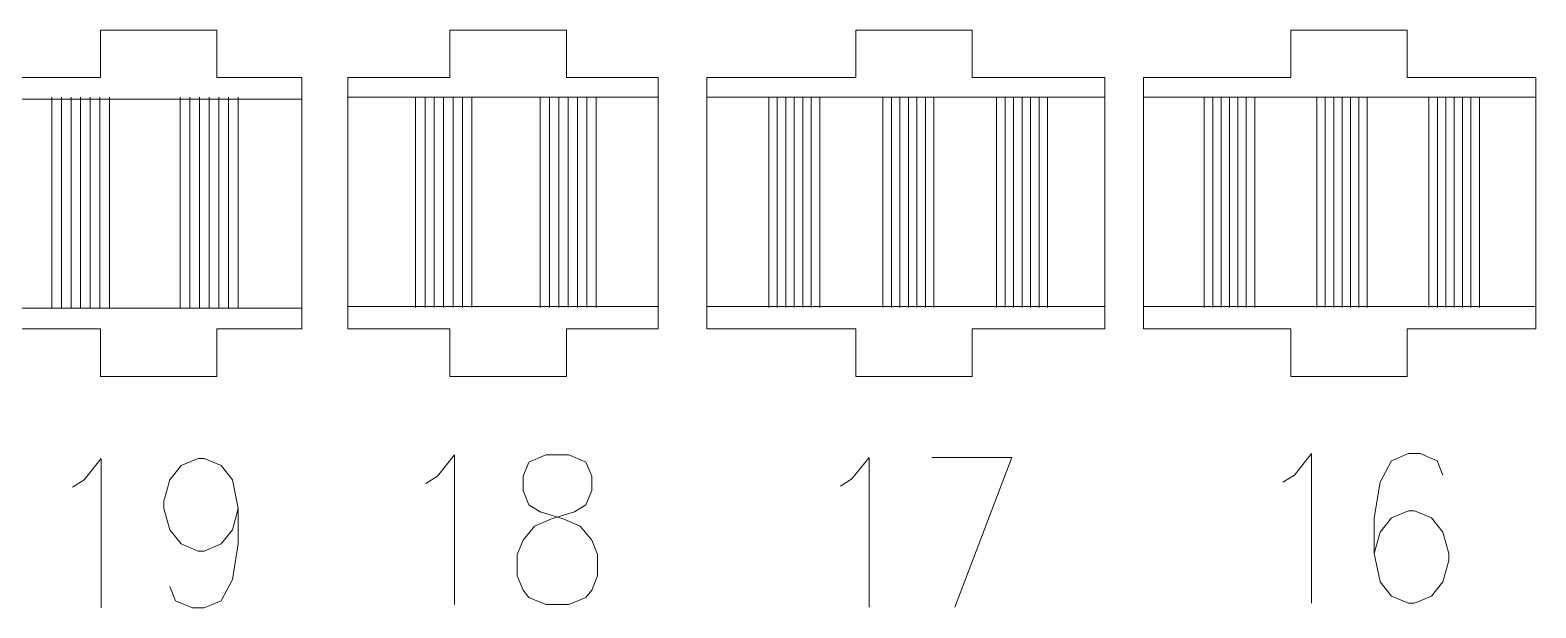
# Model space of a CAD drawing. Header units: inches. Extents: x -7 to 6.8, y -5.2 to 5.1.
# Drawn here: x 2.698 to 6.817, y 3.492 to 5.073 of the extents above; entities that cross this region are included whole.
import ezdxf

# ---------------------------------------------------------------- set-up
doc = ezdxf.new("R2010")
doc.units = ezdxf.units.IN
doc.header["$MEASUREMENT"] = 0
doc.layers.add('Layer 1', color=7, linetype='Continuous')

msp = doc.modelspace()

# ---------------------------------------------------------------- linework, layer by layer
at = {"layer": 'Layer 1', "lineweight": 9}
for points in [[(3.441, 4.7819), (3.441, 4.7819), (3.441, 4.9429), (3.441, 4.9429), (3.441, 4.9429), (3.441, 4.9429), (3.2082, 4.9429), (3.2082, 4.9429), (3.2082, 4.9429), (3.2082, 4.9429), (3.2082, 5.0729), (3.2082, 5.0729), (3.2082, 5.0729), (3.2082, 5.0729), (2.8897, 5.0729), (2.8897, 5.0729), (2.8897, 5.0729), (2.8897, 5.0729), (2.8897, 4.9429), (2.8897, 4.9429), (2.8897, 4.9429), (2.8897, 4.9429), (2.5655, 4.9429), (2.5655, 4.9429), (2.5655, 4.9429), (2.5655, 4.9429), (2.5655, 4.7819), (2.5655, 4.7819)], [(4.4156, 4.7819), (4.4156, 4.7819), (4.4156, 4.9429), (4.4156, 4.9429), (4.4156, 4.9429), (4.4156, 4.9429), (4.1644, 4.9429), (4.1644, 4.9429), (4.1644, 4.9429), (4.1644, 4.9429), (4.1644, 5.0729), (4.1644, 5.0729), (4.1644, 5.0729), (4.1644, 5.0729), (3.8459, 5.0729), (3.8459, 5.0729), (3.8459, 5.0729), (3.8459, 5.0729), (3.8459, 4.9429), (3.8459, 4.9429), (3.8459, 4.9429), (3.8459, 4.9429), (3.5667, 4.9429), (3.5667, 4.9429), (3.5667, 4.9429), (3.5667, 4.9429), (3.5667, 4.7819), (3.5667, 4.7819)], [(5.6371, 4.7819), (5.6371, 4.7819), (5.6371, 4.9429), (5.6371, 4.9429), (5.6371, 4.9429), (5.6371, 4.9429), (5.2749, 4.9429), (5.2749, 4.9429), (5.2749, 4.9429), (5.2749, 4.9429), (5.2749, 5.0729), (5.2749, 5.0729), (5.2749, 5.0729), (5.2749, 5.0729), (4.9564, 5.0729), (4.9564, 5.0729), (4.9564, 5.0729), (4.9564, 5.0729), (4.9564, 4.9429), (4.9564, 4.9429), (4.9564, 4.9429), (4.9564, 4.9429), (4.5489, 4.9429), (4.5489, 4.9429), (4.5489, 4.9429), (4.5489, 4.9429), (4.5489, 4.7819), (4.5489, 4.7819)], [(6.8166, 4.7819), (6.8166, 4.7819), (6.8166, 4.9429), (6.8166, 4.9429), (6.8166, 4.9429), (6.8166, 4.9429), (6.4645, 4.9429), (6.4645, 4.9429), (6.4645, 4.9429), (6.4645, 4.9429), (6.4645, 5.0729), (6.4645, 5.0729), (6.4645, 5.0729), (6.4645, 5.0729), (6.146, 5.0729), (6.146, 5.0729), (6.146, 5.0729), (6.146, 5.0729), (6.146, 4.9429), (6.146, 4.9429), (6.146, 4.9429), (6.146, 4.9429), (5.7429, 4.9429), (5.7429, 4.9429), (5.7429, 4.9429), (5.7429, 4.9429), (5.7429, 4.7819), (5.7429, 4.7819)], [(2.5655, 4.4324), (2.5655, 4.4324), (2.5655, 4.2554), (2.5655, 4.2554), (2.5655, 4.2554), (2.5655, 4.2554), (2.8897, 4.2554), (2.8897, 4.2554), (2.8897, 4.2554), (2.8897, 4.2554), (2.8897, 4.1254), (2.8897, 4.1254), (2.8897, 4.1254), (2.8897, 4.1254), (3.2082, 4.1254), (3.2082, 4.1254), (3.2082, 4.1254), (3.2082, 4.1254), (3.2082, 4.2554), (3.2082, 4.2554), (3.2082, 4.2554), (3.2082, 4.2554), (3.441, 4.2554), (3.441, 4.2554), (3.441, 4.2554), (3.441, 4.2554), (3.441, 4.4324), (3.441, 4.4324)], [(3.5667, 4.4324), (3.5667, 4.4324), (3.5667, 4.2554), (3.5667, 4.2554), (3.5667, 4.2554), (3.5667, 4.2554), (3.8459, 4.2554), (3.8459, 4.2554), (3.8459, 4.2554), (3.8459, 4.2554), (3.8459, 4.1254), (3.8459, 4.1254), (3.8459, 4.1254), (3.8459, 4.1254), (4.1644, 4.1254), (4.1644, 4.1254), (4.1644, 4.1254), (4.1644, 4.1254), (4.1644, 4.2554), (4.1644, 4.2554), (4.1644, 4.2554), (4.1644, 4.2554), (4.4156, 4.2554), (4.4156, 4.2554), (4.4156, 4.2554), (4.4156, 4.2554), (4.4156, 4.4324), (4.4156, 4.4324)], [(4.5489, 4.4324), (4.5489, 4.4324), (4.5489, 4.2554), (4.5489, 4.2554), (4.5489, 4.2554), (4.5489, 4.2554), (4.9564, 4.2554), (4.9564, 4.2554), (4.9564, 4.2554), (4.9564, 4.2554), (4.9564, 4.1254), (4.9564, 4.1254), (4.9564, 4.1254), (4.9564, 4.1254), (5.2749, 4.1254), (5.2749, 4.1254), (5.2749, 4.1254), (5.2749, 4.1254), (5.2749, 4.2554), (5.2749, 4.2554), (5.2749, 4.2554), (5.2749, 4.2554), (5.6371, 4.2554), (5.6371, 4.2554), (5.6371, 4.2554), (5.6371, 4.2554), (5.6371, 4.4324), (5.6371, 4.4324)], [(5.7429, 4.4324), (5.7429, 4.4324), (5.7429, 4.2554), (5.7429, 4.2554), (5.7429, 4.2554), (5.7429, 4.2554), (6.146, 4.2554), (6.146, 4.2554), (6.146, 4.2554), (6.146, 4.2554), (6.146, 4.1254), (6.146, 4.1254), (6.146, 4.1254), (6.146, 4.1254), (6.4645, 4.1254), (6.4645, 4.1254), (6.4645, 4.1254), (6.4645, 4.1254), (6.4645, 4.2554), (6.4645, 4.2554), (6.4645, 4.2554), (6.4645, 4.2554), (6.8166, 4.2554), (6.8166, 4.2554), (6.8166, 4.2554), (6.8166, 4.2554), (6.8166, 4.4324), (6.8166, 4.4324)]]:
    msp.add_open_spline(points, degree=3, knots=[0, 0, 0, 0, 0.125, 0.125, 0.125, 0.125, 0.25, 0.25, 0.25, 0.25, 0.375, 0.375, 0.375, 0.375, 0.5, 0.5, 0.5, 0.5, 0.625, 0.625, 0.625, 0.625, 0.75, 0.75, 0.75, 0.75, 1, 1, 1, 1], dxfattribs=at)
at = {"layer": 'Layer 1', "color": 1, "lineweight": 9}
for points in [[(3.441, 4.8841), (3.441, 4.8841), (2.5655, 4.8841), (2.5655, 4.8841)], [(4.4156, 4.8893), (4.4156, 4.8893), (3.5667, 4.8893), (3.5667, 4.8893)], [(5.6371, 4.8893), (5.6371, 4.8893), (4.5489, 4.8893), (4.5489, 4.8893)], [(6.8166, 4.8893), (6.8166, 4.8893), (5.7429, 4.8893), (5.7429, 4.8893)], [(3.441, 4.7598), (3.441, 4.7598), (3.441, 4.7819), (3.441, 4.7819)], [(3.5667, 4.7598), (3.5667, 4.7598), (3.5667, 4.7819), (3.5667, 4.7819)], [(4.4156, 4.7598), (4.4156, 4.7598), (4.4156, 4.7819), (4.4156, 4.7819)], [(4.5489, 4.7598), (4.5489, 4.7598), (4.5489, 4.7819), (4.5489, 4.7819)], [(5.6371, 4.7598), (5.6371, 4.7598), (5.6371, 4.7819), (5.6371, 4.7819)], [(5.7429, 4.7598), (5.7429, 4.7598), (5.7429, 4.7819), (5.7429, 4.7819)], [(6.8166, 4.7598), (6.8166, 4.7598), (6.8166, 4.7819), (6.8166, 4.7819)], [(3.441, 4.4324), (3.441, 4.4324), (3.441, 4.4545), (3.441, 4.4545)], [(3.5667, 4.4324), (3.5667, 4.4324), (3.5667, 4.4545), (3.5667, 4.4545)], [(4.4156, 4.4324), (4.4156, 4.4324), (4.4156, 4.4545), (4.4156, 4.4545)], [(4.5489, 4.4324), (4.5489, 4.4324), (4.5489, 4.4545), (4.5489, 4.4545)], [(5.6371, 4.4324), (5.6371, 4.4324), (5.6371, 4.4545), (5.6371, 4.4545)], [(5.7429, 4.4324), (5.7429, 4.4324), (5.7429, 4.4545), (5.7429, 4.4545)], [(6.8166, 4.4324), (6.8166, 4.4324), (6.8166, 4.4545), (6.8166, 4.4545)], [(3.441, 4.3116), (3.441, 4.3116), (2.5655, 4.3116), (2.5655, 4.3116)], [(4.4156, 4.3168), (4.4156, 4.3168), (3.5667, 4.3168), (3.5667, 4.3168)], [(5.6371, 4.3168), (5.6371, 4.3168), (4.5489, 4.3168), (4.5489, 4.3168)], [(6.8166, 4.3168), (6.8166, 4.3168), (5.7429, 4.3168), (5.7429, 4.3168)]]:
    msp.add_open_spline(points, degree=3, dxfattribs=at)
at = {"layer": 'Layer 1', "color": 5, "lineweight": 9}
for points in [[(2.7568, 4.3142), (2.7568, 4.3142), (2.7568, 4.8893), (2.7568, 4.8893)], [(2.7831, 4.3142), (2.7831, 4.3142), (2.7831, 4.8893), (2.7831, 4.8893)], [(2.8095, 4.3142), (2.8095, 4.3142), (2.8095, 4.8893), (2.8095, 4.8893)], [(2.8358, 4.3142), (2.8358, 4.3142), (2.8358, 4.8893), (2.8358, 4.8893)], [(2.8622, 4.3142), (2.8622, 4.3142), (2.8622, 4.8893), (2.8622, 4.8893)], [(2.8885, 4.3142), (2.8885, 4.3142), (2.8885, 4.8893), (2.8885, 4.8893)], [(2.9149, 4.3142), (2.9149, 4.3142), (2.9149, 4.8893), (2.9149, 4.8893)], [(3.1084, 4.3142), (3.1084, 4.3142), (3.1084, 4.8893), (3.1084, 4.8893)], [(3.1348, 4.3142), (3.1348, 4.3142), (3.1348, 4.8893), (3.1348, 4.8893)], [(3.1611, 4.3142), (3.1611, 4.3142), (3.1611, 4.8893), (3.1611, 4.8893)], [(3.1875, 4.3142), (3.1875, 4.3142), (3.1875, 4.8893), (3.1875, 4.8893)], [(3.2138, 4.3142), (3.2138, 4.3142), (3.2138, 4.8893), (3.2138, 4.8893)], [(3.2402, 4.3142), (3.2402, 4.3142), (3.2402, 4.8893), (3.2402, 4.8893)], [(3.2665, 4.3142), (3.2665, 4.3142), (3.2665, 4.8893), (3.2665, 4.8893)], [(3.7522, 4.3142), (3.7522, 4.3142), (3.7522, 4.8893), (3.7522, 4.8893)], [(3.7778, 4.3142), (3.7778, 4.3142), (3.7778, 4.8893), (3.7778, 4.8893)], [(3.8033, 4.3142), (3.8033, 4.3142), (3.8033, 4.8893), (3.8033, 4.8893)], [(3.8288, 4.3142), (3.8288, 4.3142), (3.8288, 4.8893), (3.8288, 4.8893)], [(3.8544, 4.3142), (3.8544, 4.3142), (3.8544, 4.8893), (3.8544, 4.8893)], [(3.8799, 4.3142), (3.8799, 4.3142), (3.8799, 4.8893), (3.8799, 4.8893)], [(3.9055, 4.3142), (3.9055, 4.3142), (3.9055, 4.8893), (3.9055, 4.8893)], [(4.0931, 4.3142), (4.0931, 4.3142), (4.0931, 4.8893), (4.0931, 4.8893)], [(4.1187, 4.3142), (4.1187, 4.3142), (4.1187, 4.8893), (4.1187, 4.8893)], [(4.1442, 4.3142), (4.1442, 4.3142), (4.1442, 4.8893), (4.1442, 4.8893)], [(4.1698, 4.3142), (4.1698, 4.3142), (4.1698, 4.8893), (4.1698, 4.8893)], [(4.1953, 4.3142), (4.1953, 4.3142), (4.1953, 4.8893), (4.1953, 4.8893)], [(4.2209, 4.3142), (4.2209, 4.3142), (4.2209, 4.8893), (4.2209, 4.8893)], [(4.2464, 4.3142), (4.2464, 4.3142), (4.2464, 4.8893), (4.2464, 4.8893)], [(4.7179, 4.3142), (4.7179, 4.3142), (4.7179, 4.8893), (4.7179, 4.8893)], [(4.7412, 4.3142), (4.7412, 4.3142), (4.7412, 4.8893), (4.7412, 4.8893)], [(4.7645, 4.3142), (4.7645, 4.3142), (4.7645, 4.8893), (4.7645, 4.8893)], [(4.7878, 4.3142), (4.7878, 4.3142), (4.7878, 4.8893), (4.7878, 4.8893)], [(4.8111, 4.3142), (4.8111, 4.3142), (4.8111, 4.8893), (4.8111, 4.8893)], [(4.8344, 4.3142), (4.8344, 4.3142), (4.8344, 4.8893), (4.8344, 4.8893)], [(4.8577, 4.3142), (4.8577, 4.3142), (4.8577, 4.8893), (4.8577, 4.8893)], [(5.0303, 4.3142), (5.0303, 4.3142), (5.0303, 4.8893), (5.0303, 4.8893)], [(5.0536, 4.3142), (5.0536, 4.3142), (5.0536, 4.8893), (5.0536, 4.8893)], [(5.0769, 4.3142), (5.0769, 4.3142), (5.0769, 4.8893), (5.0769, 4.8893)], [(5.1001, 4.3142), (5.1001, 4.3142), (5.1001, 4.8893), (5.1001, 4.8893)], [(5.1234, 4.3142), (5.1234, 4.3142), (5.1234, 4.8893), (5.1234, 4.8893)], [(5.1467, 4.3142), (5.1467, 4.3142), (5.1467, 4.8893), (5.1467, 4.8893)], [(5.17, 4.3142), (5.17, 4.3142), (5.17, 4.8893), (5.17, 4.8893)], [(5.3411, 4.3142), (5.3411, 4.3142), (5.3411, 4.8893), (5.3411, 4.8893)], [(5.3644, 4.3142), (5.3644, 4.3142), (5.3644, 4.8893), (5.3644, 4.8893)], [(5.3877, 4.3142), (5.3877, 4.3142), (5.3877, 4.8893), (5.3877, 4.8893)], [(5.411, 4.3142), (5.411, 4.3142), (5.411, 4.8893), (5.411, 4.8893)], [(5.4343, 4.3142), (5.4343, 4.3142), (5.4343, 4.8893), (5.4343, 4.8893)], [(5.4575, 4.3142), (5.4575, 4.3142), (5.4575, 4.8893), (5.4575, 4.8893)], [(5.4808, 4.3142), (5.4808, 4.3142), (5.4808, 4.8893), (5.4808, 4.8893)], [(5.9096, 4.3142), (5.9096, 4.3142), (5.9096, 4.8893), (5.9096, 4.8893)], [(5.9326, 4.3142), (5.9326, 4.3142), (5.9326, 4.8893), (5.9326, 4.8893)], [(5.9555, 4.3142), (5.9555, 4.3142), (5.9555, 4.8893), (5.9555, 4.8893)], [(5.9785, 4.3142), (5.9785, 4.3142), (5.9785, 4.8893), (5.9785, 4.8893)], [(6.0015, 4.3142), (6.0015, 4.3142), (6.0015, 4.8893), (6.0015, 4.8893)], [(6.0244, 4.3142), (6.0244, 4.3142), (6.0244, 4.8893), (6.0244, 4.8893)], [(6.0474, 4.3142), (6.0474, 4.3142), (6.0474, 4.8893), (6.0474, 4.8893)], [(6.2176, 4.3142), (6.2176, 4.3142), (6.2176, 4.8893), (6.2176, 4.8893)], [(6.2406, 4.3142), (6.2406, 4.3142), (6.2406, 4.8893), (6.2406, 4.8893)], [(6.2635, 4.3142), (6.2635, 4.3142), (6.2635, 4.8893), (6.2635, 4.8893)], [(6.2865, 4.3142), (6.2865, 4.3142), (6.2865, 4.8893), (6.2865, 4.8893)], [(6.3095, 4.3142), (6.3095, 4.3142), (6.3095, 4.8893), (6.3095, 4.8893)], [(6.3324, 4.3142), (6.3324, 4.3142), (6.3324, 4.8893), (6.3324, 4.8893)], [(6.3554, 4.3142), (6.3554, 4.3142), (6.3554, 4.8893), (6.3554, 4.8893)], [(6.5241, 4.3142), (6.5241, 4.3142), (6.5241, 4.8893), (6.5241, 4.8893)], [(6.5471, 4.3142), (6.5471, 4.3142), (6.5471, 4.8893), (6.5471, 4.8893)], [(6.57, 4.3142), (6.57, 4.3142), (6.57, 4.8893), (6.57, 4.8893)], [(6.593, 4.3142), (6.593, 4.3142), (6.593, 4.8893), (6.593, 4.8893)], [(6.616, 4.3142), (6.616, 4.3142), (6.616, 4.8893), (6.616, 4.8893)], [(6.6389, 4.3142), (6.6389, 4.3142), (6.6389, 4.8893), (6.6389, 4.8893)], [(6.6619, 4.3142), (6.6619, 4.3142), (6.6619, 4.8893), (6.6619, 4.8893)]]:
    msp.add_open_spline(points, degree=3, dxfattribs=at)
at = {"layer": 'Layer 1', "lineweight": 9}
for points in [[(3.441, 4.4545), (3.441, 4.4545), (3.441, 4.7598), (3.441, 4.7598)], [(3.5667, 4.7598), (3.5667, 4.7598), (3.5667, 4.4545), (3.5667, 4.4545)], [(4.4156, 4.4545), (4.4156, 4.4545), (4.4156, 4.7598), (4.4156, 4.7598)], [(4.5489, 4.7598), (4.5489, 4.7598), (4.5489, 4.4545), (4.5489, 4.4545)], [(5.6371, 4.4545), (5.6371, 4.4545), (5.6371, 4.7598), (5.6371, 4.7598)], [(5.7429, 4.7598), (5.7429, 4.7598), (5.7429, 4.4545), (5.7429, 4.4545)], [(6.8166, 4.4545), (6.8166, 4.4545), (6.8166, 4.7598), (6.8166, 4.7598)]]:
    msp.add_open_spline(points, degree=3, dxfattribs=at)
at = {"layer": 'Layer 1', "color": 1, "lineweight": 9}
for points, knots in [([(6.1246, 3.8356), (6.1246, 3.8356), (6.156, 3.8554), (6.156, 3.8554), (6.156, 3.8554), (6.156, 3.8554), (6.2029, 3.9139), (6.2029, 3.9139), (6.2029, 3.9139), (6.2029, 3.9139), (6.2029, 3.5048), (6.2029, 3.5048)], [0, 0, 0, 0, 0.25, 0.25, 0.25, 0.25, 0.5, 0.5, 0.5, 0.5, 1, 1, 1, 1]), ([(6.5621, 3.8554), (6.5621, 3.8554), (6.5466, 3.894), (6.5466, 3.894), (6.5466, 3.894), (6.5466, 3.894), (6.4998, 3.9139), (6.4998, 3.9139), (6.4998, 3.9139), (6.4998, 3.9139), (6.4683, 3.9139), (6.4683, 3.9139), (6.4683, 3.9139), (6.4683, 3.9139), (6.4214, 3.894), (6.4214, 3.894), (6.4214, 3.894), (6.4214, 3.894), (6.3905, 3.8356), (6.3905, 3.8356), (6.3905, 3.8356), (6.3905, 3.8356), (6.3746, 3.7385), (6.3746, 3.7385), (6.3746, 3.7385), (6.3746, 3.7385), (6.3746, 3.6409), (6.3746, 3.6409), (6.3746, 3.6409), (6.3746, 3.6409), (6.3905, 3.5632), (6.3905, 3.5632), (6.3905, 3.5632), (6.3905, 3.5632), (6.4214, 3.5241), (6.4214, 3.5241), (6.4214, 3.5241), (6.4214, 3.5241), (6.4683, 3.5048), (6.4683, 3.5048), (6.4683, 3.5048), (6.4683, 3.5048), (6.4843, 3.5048), (6.4843, 3.5048), (6.4843, 3.5048), (6.4843, 3.5048), (6.5312, 3.5241), (6.5312, 3.5241), (6.5312, 3.5241), (6.5312, 3.5241), (6.5621, 3.5632), (6.5621, 3.5632), (6.5621, 3.5632), (6.5621, 3.5632), (6.5781, 3.6217), (6.5781, 3.6217), (6.5781, 3.6217), (6.5781, 3.6217), (6.5781, 3.6409), (6.5781, 3.6409), (6.5781, 3.6409), (6.5781, 3.6409), (6.5621, 3.6994), (6.5621, 3.6994), (6.5621, 3.6994), (6.5621, 3.6994), (6.5312, 3.7385), (6.5312, 3.7385), (6.5312, 3.7385), (6.5312, 3.7385), (6.4843, 3.7578), (6.4843, 3.7578), (6.4843, 3.7578), (6.4843, 3.7578), (6.4683, 3.7578), (6.4683, 3.7578), (6.4683, 3.7578), (6.4683, 3.7578), (6.4214, 3.7385), (6.4214, 3.7385), (6.4214, 3.7385), (6.4214, 3.7385), (6.3905, 3.6994), (6.3905, 3.6994), (6.3905, 3.6994), (6.3905, 3.6994), (6.3746, 3.6409), (6.3746, 3.6409)], [0, 0, 0, 0, 0.043478, 0.043478, 0.043478, 0.043478, 0.086957, 0.086957, 0.086957, 0.086957, 0.130435, 0.130435, 0.130435, 0.130435, 0.173913, 0.173913, 0.173913, 0.173913, 0.217391, 0.217391, 0.217391, 0.217391, 0.26087, 0.26087, 0.26087, 0.26087, 0.304348, 0.304348, 0.304348, 0.304348, 0.347826, 0.347826, 0.347826, 0.347826, 0.391304, 0.391304, 0.391304, 0.391304, 0.434783, 0.434783, 0.434783, 0.434783, 0.478261, 0.478261, 0.478261, 0.478261, 0.521739, 0.521739, 0.521739, 0.521739, 0.565217, 0.565217, 0.565217, 0.565217, 0.608696, 0.608696, 0.608696, 0.608696, 0.652174, 0.652174, 0.652174, 0.652174, 0.695652, 0.695652, 0.695652, 0.695652, 0.73913, 0.73913, 0.73913, 0.73913, 0.782609, 0.782609, 0.782609, 0.782609, 0.826087, 0.826087, 0.826087, 0.826087, 0.869565, 0.869565, 0.869565, 0.869565, 0.913043, 0.913043, 0.913043, 0.913043, 1, 1, 1, 1]), ([(2.8136, 3.8226), (2.8136, 3.8226), (2.845, 3.8425), (2.845, 3.8425), (2.845, 3.8425), (2.845, 3.8425), (2.8919, 3.9009), (2.8919, 3.9009), (2.8919, 3.9009), (2.8919, 3.9009), (2.8919, 3.4918), (2.8919, 3.4918)], [0, 0, 0, 0, 0.25, 0.25, 0.25, 0.25, 0.5, 0.5, 0.5, 0.5, 1, 1, 1, 1]), ([(3.2671, 3.7642), (3.2671, 3.7642), (3.2511, 3.7057), (3.2511, 3.7057), (3.2511, 3.7057), (3.2511, 3.7057), (3.2202, 3.6671), (3.2202, 3.6671), (3.2202, 3.6671), (3.2202, 3.6671), (3.1733, 3.6473), (3.1733, 3.6473), (3.1733, 3.6473), (3.1733, 3.6473), (3.1573, 3.6473), (3.1573, 3.6473), (3.1573, 3.6473), (3.1573, 3.6473), (3.1104, 3.6671), (3.1104, 3.6671), (3.1104, 3.6671), (3.1104, 3.6671), (3.0795, 3.7057), (3.0795, 3.7057), (3.0795, 3.7057), (3.0795, 3.7057), (3.0635, 3.7642), (3.0635, 3.7642), (3.0635, 3.7642), (3.0635, 3.7642), (3.0635, 3.784), (3.0635, 3.784), (3.0635, 3.784), (3.0635, 3.784), (3.0795, 3.8425), (3.0795, 3.8425), (3.0795, 3.8425), (3.0795, 3.8425), (3.1104, 3.8811), (3.1104, 3.8811), (3.1104, 3.8811), (3.1104, 3.8811), (3.1573, 3.9009), (3.1573, 3.9009), (3.1573, 3.9009), (3.1573, 3.9009), (3.1733, 3.9009), (3.1733, 3.9009), (3.1733, 3.9009), (3.1733, 3.9009), (3.2202, 3.8811), (3.2202, 3.8811), (3.2202, 3.8811), (3.2202, 3.8811), (3.2511, 3.8425), (3.2511, 3.8425), (3.2511, 3.8425), (3.2511, 3.8425), (3.2671, 3.7642), (3.2671, 3.7642), (3.2671, 3.7642), (3.2671, 3.7642), (3.2671, 3.6671), (3.2671, 3.6671), (3.2671, 3.6671), (3.2671, 3.6671), (3.2511, 3.5695), (3.2511, 3.5695), (3.2511, 3.5695), (3.2511, 3.5695), (3.2202, 3.5111), (3.2202, 3.5111), (3.2202, 3.5111), (3.2202, 3.5111), (3.1733, 3.4918), (3.1733, 3.4918), (3.1733, 3.4918), (3.1733, 3.4918), (3.1418, 3.4918), (3.1418, 3.4918), (3.1418, 3.4918), (3.1418, 3.4918), (3.095, 3.5111), (3.095, 3.5111), (3.095, 3.5111), (3.095, 3.5111), (3.0795, 3.5503), (3.0795, 3.5503)], [0, 0, 0, 0, 0.043478, 0.043478, 0.043478, 0.043478, 0.086957, 0.086957, 0.086957, 0.086957, 0.130435, 0.130435, 0.130435, 0.130435, 0.173913, 0.173913, 0.173913, 0.173913, 0.217391, 0.217391, 0.217391, 0.217391, 0.26087, 0.26087, 0.26087, 0.26087, 0.304348, 0.304348, 0.304348, 0.304348, 0.347826, 0.347826, 0.347826, 0.347826, 0.391304, 0.391304, 0.391304, 0.391304, 0.434783, 0.434783, 0.434783, 0.434783, 0.478261, 0.478261, 0.478261, 0.478261, 0.521739, 0.521739, 0.521739, 0.521739, 0.565217, 0.565217, 0.565217, 0.565217, 0.608696, 0.608696, 0.608696, 0.608696, 0.652174, 0.652174, 0.652174, 0.652174, 0.695652, 0.695652, 0.695652, 0.695652, 0.73913, 0.73913, 0.73913, 0.73913, 0.782609, 0.782609, 0.782609, 0.782609, 0.826087, 0.826087, 0.826087, 0.826087, 0.869565, 0.869565, 0.869565, 0.869565, 0.913043, 0.913043, 0.913043, 0.913043, 1, 1, 1, 1]), ([(3.7803, 3.8322), (3.7803, 3.8322), (3.8117, 3.8521), (3.8117, 3.8521), (3.8117, 3.8521), (3.8117, 3.8521), (3.8586, 3.9105), (3.8586, 3.9105), (3.8586, 3.9105), (3.8586, 3.9105), (3.8586, 3.5014), (3.8586, 3.5014)], [0, 0, 0, 0, 0.25, 0.25, 0.25, 0.25, 0.5, 0.5, 0.5, 0.5, 1, 1, 1, 1]), ([(4.1085, 3.9105), (4.1085, 3.9105), (4.0616, 3.8907), (4.0616, 3.8907), (4.0616, 3.8907), (4.0616, 3.8907), (4.0462, 3.8521), (4.0462, 3.8521), (4.0462, 3.8521), (4.0462, 3.8521), (4.0462, 3.8129), (4.0462, 3.8129), (4.0462, 3.8129), (4.0462, 3.8129), (4.0616, 3.7738), (4.0616, 3.7738), (4.0616, 3.7738), (4.0616, 3.7738), (4.0931, 3.7545), (4.0931, 3.7545), (4.0931, 3.7545), (4.0931, 3.7545), (4.1554, 3.7352), (4.1554, 3.7352), (4.1554, 3.7352), (4.1554, 3.7352), (4.2023, 3.7153), (4.2023, 3.7153), (4.2023, 3.7153), (4.2023, 3.7153), (4.2337, 3.6768), (4.2337, 3.6768), (4.2337, 3.6768), (4.2337, 3.6768), (4.2492, 3.6376), (4.2492, 3.6376), (4.2492, 3.6376), (4.2492, 3.6376), (4.2492, 3.5791), (4.2492, 3.5791), (4.2492, 3.5791), (4.2492, 3.5791), (4.2337, 3.54), (4.2337, 3.54), (4.2337, 3.54), (4.2337, 3.54), (4.2178, 3.5207), (4.2178, 3.5207), (4.2178, 3.5207), (4.2178, 3.5207), (4.1709, 3.5014), (4.1709, 3.5014), (4.1709, 3.5014), (4.1709, 3.5014), (4.1085, 3.5014), (4.1085, 3.5014), (4.1085, 3.5014), (4.1085, 3.5014), (4.0616, 3.5207), (4.0616, 3.5207), (4.0616, 3.5207), (4.0616, 3.5207), (4.0462, 3.54), (4.0462, 3.54), (4.0462, 3.54), (4.0462, 3.54), (4.0302, 3.5791), (4.0302, 3.5791), (4.0302, 3.5791), (4.0302, 3.5791), (4.0302, 3.6376), (4.0302, 3.6376), (4.0302, 3.6376), (4.0302, 3.6376), (4.0462, 3.6768), (4.0462, 3.6768), (4.0462, 3.6768), (4.0462, 3.6768), (4.0771, 3.7153), (4.0771, 3.7153), (4.0771, 3.7153), (4.0771, 3.7153), (4.124, 3.7352), (4.124, 3.7352), (4.124, 3.7352), (4.124, 3.7352), (4.1868, 3.7545), (4.1868, 3.7545), (4.1868, 3.7545), (4.1868, 3.7545), (4.2178, 3.7738), (4.2178, 3.7738), (4.2178, 3.7738), (4.2178, 3.7738), (4.2337, 3.8129), (4.2337, 3.8129), (4.2337, 3.8129), (4.2337, 3.8129), (4.2337, 3.8521), (4.2337, 3.8521), (4.2337, 3.8521), (4.2337, 3.8521), (4.2178, 3.8907), (4.2178, 3.8907), (4.2178, 3.8907), (4.2178, 3.8907), (4.1709, 3.9105), (4.1709, 3.9105), (4.1709, 3.9105), (4.1709, 3.9105), (4.1085, 3.9105), (4.1085, 3.9105)], [0, 0, 0, 0, 0.034483, 0.034483, 0.034483, 0.034483, 0.068966, 0.068966, 0.068966, 0.068966, 0.103448, 0.103448, 0.103448, 0.103448, 0.137931, 0.137931, 0.137931, 0.137931, 0.172414, 0.172414, 0.172414, 0.172414, 0.206897, 0.206897, 0.206897, 0.206897, 0.241379, 0.241379, 0.241379, 0.241379, 0.275862, 0.275862, 0.275862, 0.275862, 0.310345, 0.310345, 0.310345, 0.310345, 0.344828, 0.344828, 0.344828, 0.344828, 0.37931, 0.37931, 0.37931, 0.37931, 0.413793, 0.413793, 0.413793, 0.413793, 0.448276, 0.448276, 0.448276, 0.448276, 0.482759, 0.482759, 0.482759, 0.482759, 0.517241, 0.517241, 0.517241, 0.517241, 0.551724, 0.551724, 0.551724, 0.551724, 0.586207, 0.586207, 0.586207, 0.586207, 0.62069, 0.62069, 0.62069, 0.62069, 0.655172, 0.655172, 0.655172, 0.655172, 0.689655, 0.689655, 0.689655, 0.689655, 0.724138, 0.724138, 0.724138, 0.724138, 0.758621, 0.758621, 0.758621, 0.758621, 0.793103, 0.793103, 0.793103, 0.793103, 0.827586, 0.827586, 0.827586, 0.827586, 0.862069, 0.862069, 0.862069, 0.862069, 0.896552, 0.896552, 0.896552, 0.896552, 0.931034, 0.931034, 0.931034, 0.931034, 1, 1, 1, 1]), ([(4.9141, 3.8247), (4.9141, 3.8247), (4.9456, 3.8446), (4.9456, 3.8446), (4.9456, 3.8446), (4.9456, 3.8446), (4.9925, 3.9031), (4.9925, 3.9031), (4.9925, 3.9031), (4.9925, 3.9031), (4.9925, 3.494), (4.9925, 3.494)], [0, 0, 0, 0, 0.25, 0.25, 0.25, 0.25, 0.5, 0.5, 0.5, 0.5, 1, 1, 1, 1]), ([(5.1641, 3.9031), (5.1641, 3.9031), (5.3831, 3.9031), (5.3831, 3.9031), (5.3831, 3.9031), (5.3831, 3.9031), (5.2269, 3.494), (5.2269, 3.494)], [0, 0, 0, 0, 0.333333, 0.333333, 0.333333, 0.333333, 1, 1, 1, 1])]:
    msp.add_open_spline(points, degree=3, knots=knots, dxfattribs=at)

doc.saveas('drawing.dxf')
